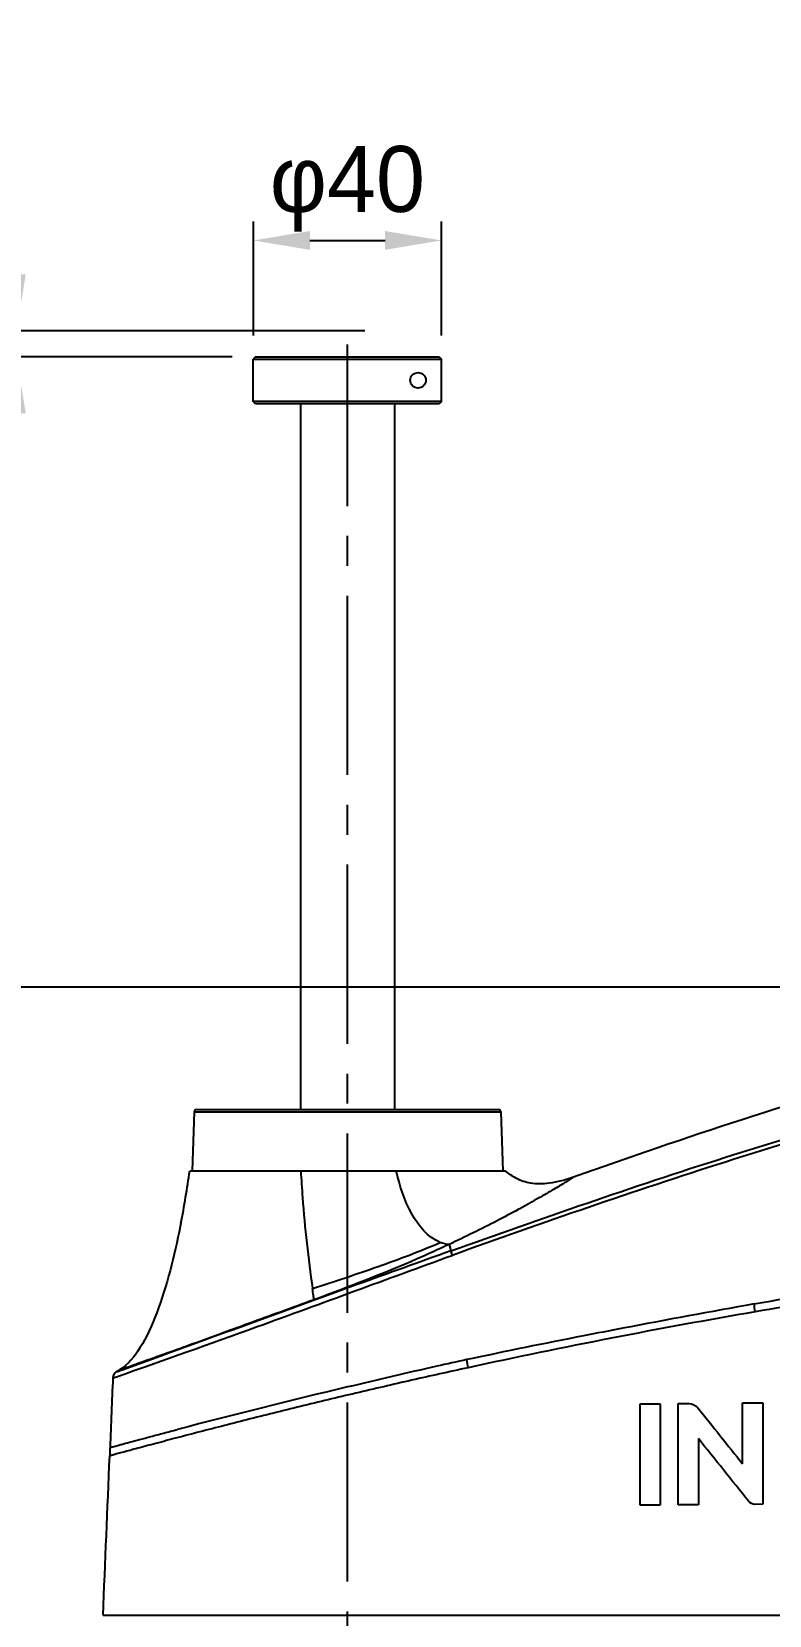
# Model space of a CAD drawing. Header units: millimetres. Extents: x 4086 to 8300, y 123 to 1549.
# Drawn here: x 6614.8 to 6693.1, y 1095.5 to 1263.8 of the extents above; entities that cross this region are included whole.
import ezdxf

# ---------------------------------------------------------------- set-up
doc = ezdxf.new("R2010")
doc.units = ezdxf.units.MM
doc.linetypes.add('CENTER2', pattern=[28.575, 19.05, -3.175, 3.175, -3.175])
for name, color, linetype in [('00_COMPONENTS', 7, 'Continuous'), ('03_ALL_AXES', 7, 'Continuous'), ('50_ALL_DETAILS', 7, 'Continuous'), ('51__DRAFT_DIMS', 7, 'Continuous')]:
    doc.layers.add(name, color=color, linetype=linetype)
doc.styles.add('思源黑', font='SourceHanSansCN-Normal.ttf')
doc.dimstyles.new('尺寸标注_细节_1_2比例', dxfattribs={"dimtxt": 7, "dimasz": 6, "dimexe": 2, "dimexo": 1.5, "dimgap": 1, "dimtad": 1, "dimlfac": 2, "dimdsep": 46, "dimtxsty": '思源黑', "dimcen": 0.09, "dimadec": 0, "dimazin": 0, "dimtp": 0.01, "dimtm": 0.01, "dimtfac": 1, "dimtofl": 0, "dimtmove": 0, "dimatfit": 3, "dimfxl": 1, "dimtolj": 1, "dimarcsym": 0})

# ---------------------------------------------------------------- blocks, each defined once
blk = doc.blocks.new('*D1627')
at = {"layer": '51__DRAFT_DIMS', "color": 0, "linetype": 'Continuous', "lineweight": -2}
for p, q in [((6636.1, 1229.3), (6503.22, 1229.3)), ((6505.22, 957.05), (6505.22, 1223.3)), ((6919.85, 951.05), (6503.22, 951.05))]:
    blk.add_line(p, q, dxfattribs=at)
at = {"layer": '51__DRAFT_DIMS', "color": 0}
for points in [[(6506.22, 1223.3), (6504.22, 1223.3), (6505.22, 1229.3)], [(6504.22, 957.05), (6506.22, 957.05), (6505.22, 951.05)]]:
    blk.add_solid(points, dxfattribs=at)
at = {"layer": 'Defpoints', "color": 0}
for p in [(6505.22, 1229.3), (6637.6, 1229.3), (6921.35, 951.05)]:
    blk.add_point(p, dxfattribs=at)
at = {"layer": '51__DRAFT_DIMS', "color": 0, "insert": (6497.1, 1090.06), "char_height": 7, "attachment_point": 2, "rotation": 90, "style": '思源黑'}
blk.add_mtext('\\A1;\\A1;555', dxfattribs=at)
blk = doc.blocks.new('*D1628')
at = {"layer": '51__DRAFT_DIMS', "color": 0, "linetype": 'Continuous', "lineweight": -2}
for p, q in [((6638.35, 1231.55), (6638.35, 1243.66)), ((6658.34, 1231.55), (6658.34, 1243.66)), ((6644.35, 1241.66), (6652.34, 1241.66))]:
    blk.add_line(p, q, dxfattribs=at)
at = {"layer": '51__DRAFT_DIMS', "color": 0}
for points in [[(6644.35, 1242.66), (6644.35, 1240.66), (6638.35, 1241.66)], [(6652.34, 1240.66), (6652.34, 1242.66), (6658.34, 1241.66)]]:
    blk.add_solid(points, dxfattribs=at)
at = {"layer": 'Defpoints', "color": 0}
for p in [(6658.34, 1241.66), (6638.35, 1230.05), (6658.34, 1230.05)]:
    blk.add_point(p, dxfattribs=at)
at = {"layer": '51__DRAFT_DIMS', "color": 0, "insert": (6648.34, 1251.69), "char_height": 7, "attachment_point": 2, "style": '思源黑'}
blk.add_mtext('\\A1;{\\A1;φ40}', dxfattribs=at)
blk = doc.blocks.new('*D1629')
at = {"layer": '51__DRAFT_DIMS', "color": 0, "linetype": 'Continuous', "lineweight": -2}
for p, q in [((6766.75, 1162.3), (6567.07, 1162.3)), ((6569.07, 1156.3), (6569.07, 1071.3)), ((6625.55, 1065.3), (6567.07, 1065.3))]:
    blk.add_line(p, q, dxfattribs=at)
at = {"layer": '51__DRAFT_DIMS', "color": 0}
for points in [[(6570.07, 1156.3), (6568.07, 1156.3), (6569.07, 1162.3)], [(6568.07, 1071.3), (6570.07, 1071.3), (6569.07, 1065.3)]]:
    blk.add_solid(points, dxfattribs=at)
at = {"layer": 'Defpoints', "color": 0}
for p in [(6768.25, 1162.3), (6569.07, 1065.3), (6627.05, 1065.3)]:
    blk.add_point(p, dxfattribs=at)
at = {"layer": '51__DRAFT_DIMS', "color": 0, "insert": (6560.82, 1113.99), "char_height": 7, "attachment_point": 2, "rotation": 90, "style": '思源黑'}
blk.add_mtext('\\A1;194', dxfattribs=at)
blk = doc.blocks.new('*D1654')
at = {"layer": '51__DRAFT_DIMS', "color": 0, "linetype": 'Continuous', "lineweight": -2}
for p, q in [((6613.18, 1238.05), (6613.18, 1263.17)), ((6650.18, 1232.05), (6611.18, 1232.05)), ((6636.1, 1229.3), (6611.18, 1229.3)), ((6613.18, 1223.3), (6613.18, 1217.3))]:
    blk.add_line(p, q, dxfattribs=at)
at = {"layer": '51__DRAFT_DIMS', "color": 0}
for points in [[(6612.18, 1238.05), (6614.18, 1238.05), (6613.18, 1232.05)], [(6614.18, 1223.3), (6612.18, 1223.3), (6613.18, 1229.3)]]:
    blk.add_solid(points, dxfattribs=at)
at = {"layer": 'Defpoints', "color": 0}
for p in [(6651.68, 1232.05), (6613.18, 1229.3), (6637.6, 1229.3)]:
    blk.add_point(p, dxfattribs=at)
at = {"layer": '51__DRAFT_DIMS', "color": 0, "insert": (6604.46, 1248.79), "char_height": 7, "attachment_point": 1, "rotation": 90, "style": '思源黑'}
blk.add_mtext('\\A1;\\A1;10*', dxfattribs=at)

msp = doc.modelspace()

# ---------------------------------------------------------------- linework, layer by layer
at = {"layer": '00_COMPONENTS', "color": 7, "linetype": 'Continuous'}
for p, q in [((6638.5963, 1229.298), (6638.3463, 1229.048)), ((6638.3463, 1224.548), (6638.3463, 1229.048)), ((6638.3463, 1229.048), (6658.3393, 1229.048)), ((6638.5963, 1229.298), (6658.0891, 1229.298)), ((6658.0891, 1229.298), (6658.3393, 1229.048)), ((6658.3393, 1224.548), (6658.3393, 1229.048)), ((6638.5963, 1224.298), (6638.3463, 1224.548)), ((6658.3393, 1224.548), (6638.3463, 1224.548)), ((6658.0891, 1224.298), (6638.5963, 1224.298)), ((6643.3463, 1224.298), (6643.3463, 1149.298)), ((6653.3463, 1224.298), (6653.3463, 1149.298)), ((6658.3393, 1224.548), (6658.0891, 1224.298)), ((6632.0649, 1149.0567), (6631.8463, 1142.798)), ((6632.0649, 1149.0567), (6664.6278, 1149.0567)), ((6632.3154, 1149.298), (6664.377, 1149.298)), ((6664.6278, 1149.0567), (6664.8463, 1142.798)), ((6631.5965, 1142.798), (6665.0961, 1142.798)), ((6630.6527, 1137.1785), (6630.5918, 1136.8703)), ((6659.1514, 1134.9632), (6659.3273, 1134.2833)), ((6623.4899, 1121.0679), (6623.4314, 1120.8049)), ((6623.6598, 1121.3155), (6623.4912, 1121.0712)), ((6623.7821, 1121.411), (6623.6598, 1121.3155)), ((6623.7821, 1121.4109), (6623.9031, 1121.4865)), ((6623.9031, 1121.4865), (6624.0246, 1121.5619)), ((6624.0246, 1121.5619), (6624.1465, 1121.6373)), ((6679.4308, 1107.2447), (6679.4308, 1118.018)), ((6681.5595, 1118.0392), (6681.5595, 1107.2653)), ((6683.4639, 1118.0497), (6684.6286, 1118.0602)), ((6683.4639, 1107.2749), (6683.4639, 1118.0497)), ((6690.3132, 1111.6362), (6690.3132, 1118.1223)), ((6692.4574, 1118.1381), (6692.4574, 1107.3468)), ((6685.6079, 1114.3393), (6685.6079, 1107.2935)), ((6623.1067, 1112.8472), (6623.0959, 1112.4939)), ((6692.4574, 1107.3468), (6691.6152, 1107.3407)), ((6622.3847, 1095.548), (6814.807, 1095.548))]:
    msp.add_line(p, q, dxfattribs=at)
msp.add_lwpolyline([(6623.1292, 1113.3843), (6623.1264, 1113.3063), (6623.1159, 1113.0822), (6623.1067, 1112.8472)], dxfattribs=at)
msp.add_circle((6655.8463, 1226.798), 0.825, dxfattribs=at)
for centre, radius, start, end in [((6632.3147, 1149.048), 0.25, 90, 178), ((6664.3779, 1149.048), 0.25, 2, 90), ((6522.668, 1158.2005), 110.0119, 348.983677, 351.951669), ((6812.1078, 427.6845), 710.4028, 99.7625375, 102.2685254), ((6878.2627, 79.568), 1065.5585, 100.0926966, 100.8558491), ((6624.1793, 1120.777), 0.7483, 140.587868, 157.124357), ((6624.174, 1120.7813), 0.7414, 133.908157, 140.579835), ((6822.0797, 386.2496), 753.8548, 103.323664, 104.738949), ((97.5907, 1377.6882), 6530.8911, 357.52400192, 357.67279994)]:
    msp.add_arc(centre, radius, start, end, dxfattribs=at)
for points, knots in [([(6659.3273, 1134.2833), (6668.959, 1137.7261), (6688.2957, 1144.4611), (6717.8449, 1152.9804), (6748.0608, 1158.6531), (6768.4364, 1160.6472), (6778.6178, 1161.3187)], [0, 0, 0, 0, 0.24993835, 0.50027658, 0.75067218, 1, 1, 1, 1]), ([(6778.7697, 1160.7434), (6776.2281, 1160.5853), (6771.1362, 1160.1951), (6760.9461, 1159.2778), (6743.1487, 1157.1539), (6717.9408, 1152.4849), (6688.4103, 1143.9827), (6669.0796, 1137.2631), (6659.4568, 1133.7943)], [0, 0, 0, 0, 0.06221961, 0.12476188, 0.24996967, 0.50005783, 0.75007984, 1, 1, 1, 1]), ([(6708.8462, 1153.6522), (6702.5921, 1152.0682), (6690.3599, 1148.384), (6678.3004, 1144.2054), (6672.3463, 1142.1106)], [0, 0, 0, 0, 0.50547945, 1, 1, 1, 1]), ([(6643.3908, 1142.7979), (6643.4384, 1141.8443), (6643.7005, 1137.6642), (6644.1752, 1133.4987), (6644.6293, 1130.2976)], [0, 0, 0, 0, 0.22798743, 1, 1, 1, 1]), ([(6658.2053, 1135.1771), (6656.8819, 1135.7095), (6654.7892, 1138.3177), (6653.8875, 1141.2117), (6653.5318, 1142.7979)], [0, 0, 0, 0, 0.46738306, 1, 1, 1, 1]), ([(6672.3463, 1142.1106), (6671.5041, 1141.8147), (6670.0035, 1141.3936), (6667.8975, 1141.3483), (6666.2906, 1141.8888), (6665.4657, 1142.4871), (6665.0962, 1142.798)], [0, 0, 0, 0, 0.3491964, 0.60525087, 0.81109964, 1, 1, 1, 1]), ([(6672.3463, 1142.1106), (6672.3667, 1142.1174), (6672.1813, 1142.0025), (6672.0931, 1141.9441), (6671.7106, 1141.7043), (6671.0758, 1141.3096), (6669.9426, 1140.6302), (6668.3373, 1139.6973), (6666.3853, 1138.6094), (6663.3137, 1136.9689), (6660.8561, 1135.7716), (6659.1514, 1134.9632)], [0, 0, 0, 0, 0.00429035, 0.02014542, 0.04572425, 0.0806936, 0.17752041, 0.30398552, 0.45415933, 0.62307714, 1, 1, 1, 1]), ([(6630.5918, 1136.8703), (6630.2777, 1135.2949), (6629.5791, 1132.1971), (6628.2334, 1127.836), (6626.6246, 1124.1806), (6625.0479, 1122.1933), (6624.1464, 1121.6372)], [0, 0, 0, 0, 0.28637872, 0.56605643, 0.81116442, 1, 1, 1, 1]), ([(6644.6293, 1130.2976), (6646.965, 1131.0257), (6651.5268, 1132.5512), (6656.0386, 1134.233), (6658.2053, 1135.1771)], [0, 0, 0, 0, 0.50863752, 1, 1, 1, 1]), ([(6659.1514, 1134.9633), (6658.0227, 1134.432), (6653.3067, 1132.3054), (6648.4806, 1130.4314), (6644.7933, 1129.0864)], [0, 0, 0, 0, 0.24118782, 1, 1, 1, 1]), ([(6659.1514, 1134.9633), (6659.086, 1134.9608), (6658.7611, 1134.9856), (6658.4457, 1135.0807), (6658.2054, 1135.1771)], [0, 0, 0, 0, 0.20188443, 1, 1, 1, 1]), ([(6739.3338, 1134.333), (6731.346, 1133.5486), (6715.4042, 1131.6745), (6699.5517, 1129.1639), (6691.6482, 1127.7999)], [0, 0, 0, 0, 0.5001845, 1, 1, 1, 1]), ([(6623.8029, 1120.8908), (6628.7957, 1122.6627), (6640.7096, 1126.8831), (6652.5523, 1131.2999), (6659.4568, 1133.7943)], [0, 0, 0, 0, 0.41916358, 1, 1, 1, 1]), ([(6659.3273, 1134.2833), (6656.0094, 1133.0945), (6644.4405, 1128.9171), (6632.8961, 1124.6722), (6624.6444, 1121.6858)], [0, 0, 0, 0, 0.28654328, 1, 1, 1, 1]), ([(6659.3273, 1134.2833), (6659.3282, 1134.2594), (6659.3597, 1134.0927), (6659.4114, 1133.932), (6659.4568, 1133.7943)], [0, 0, 0, 0, 0.14125117, 1, 1, 1, 1]), ([(6691.533, 1128.6376), (6696.1299, 1129.4571), (6703.0379, 1130.6267), (6712.2788, 1132.0072), (6716.9148, 1132.5999), (6719.234, 1132.8888)], [0, 0, 0, 0, 0.49977709, 0.74984704, 1, 1, 1, 1]), ([(6644.7934, 1129.0865), (6644.7896, 1129.237), (6644.7147, 1129.6396), (6644.6653, 1130.0432), (6644.6293, 1130.2975)], [0, 0, 0, 0, 0.3694876, 1, 1, 1, 1]), ([(6644.7933, 1129.0864), (6642.4821, 1128.2403), (6639.0857, 1126.9943), (6634.6664, 1125.3896), (6631.6625, 1124.282), (6629.3342, 1123.4522), (6627.6701, 1122.8559), (6626.6036, 1122.4764), (6625.6989, 1122.1513), (6625.059, 1121.9226), (6624.6535, 1121.7777), (6624.4344, 1121.707), (6624.2756, 1121.654), (6624.1778, 1121.6565), (6624.1464, 1121.6373)], [0, 0, 0, 0, 0.33635795, 0.49440804, 0.64254949, 0.77389548, 0.83219714, 0.88413109, 0.92859576, 0.96358266, 0.97698523, 0.98747999, 0.99497358, 1, 1, 1, 1]), ([(6677.5768, 1126.0575), (6676.1914, 1125.7915), (6670.6669, 1124.7188), (6665.1502, 1123.605), (6661.027, 1122.7211)], [0, 0, 0, 0, 0.25068741, 1, 1, 1, 1]), ([(6661.027, 1122.7212), (6659.9611, 1122.4927), (6655.7283, 1121.5584), (6651.5092, 1120.5634), (6648.3526, 1119.8135)], [0, 0, 0, 0, 0.25148754, 1, 1, 1, 1]), ([(6661.1517, 1121.8634), (6659.1528, 1121.4274), (6655.1734, 1120.5413), (6649.2462, 1119.1673), (6643.4154, 1117.7641), (6638.6558, 1116.58), (6634.9815, 1115.6441), (6632.4, 1114.9766), (6629.9989, 1114.3478), (6628.1362, 1113.8536), (6626.7813, 1113.4908), (6625.8897, 1113.2511), (6625.0995, 1113.0381), (6624.4227, 1112.8563), (6623.8804, 1112.7079), (6623.5082, 1112.6109), (6623.3003, 1112.548), (6623.183, 1112.5246), (6623.1466, 1112.4979), (6623.0918, 1112.4999), (6623.0959, 1112.4939)], [0, 0, 0, 0, 0.15658867, 0.31203044, 0.4656736, 0.61559897, 0.68741617, 0.75587581, 0.81967368, 0.87738887, 0.90337245, 0.92703062, 0.94804194, 0.96603866, 0.98059173, 0.9912698, 0.99505631, 0.99778436, 0.99944237, 1, 1, 1, 1]), ([(6623.4316, 1120.8041), (6623.4348, 1120.7706), (6623.6382, 1120.833), (6623.7133, 1120.859), (6623.8029, 1120.8908)], [0, 0, 0, 0, 0.26110277, 1, 1, 1, 1]), ([(6624.6444, 1121.6858), (6624.5251, 1121.6426), (6624.3552, 1121.5802), (6624.1463, 1121.5066), (6624.0304, 1121.4586), (6623.9633, 1121.4429), (6623.9149, 1121.4086), (6623.9065, 1121.4387), (6623.8544, 1121.4501), (6623.813, 1121.4297), (6623.7821, 1121.411)], [0, 0, 0, 0, 0.41261465, 0.5840383, 0.73118044, 0.79899449, 0.84298993, 0.85922379, 0.88255915, 1, 1, 1, 1]), ([(6623.1292, 1113.3843), (6623.1312, 1113.3958), (6623.1992, 1113.3873), (6623.28, 1113.4338), (6623.4625, 1113.4693), (6623.6931, 1113.5383), (6623.9936, 1113.6171), (6624.5032, 1113.756), (6625.2674, 1113.9618), (6626.3168, 1114.244), (6627.5242, 1114.5671), (6628.8649, 1114.924), (6629.8008, 1115.1709), (6630.2874, 1115.2988)], [0, 0, 0, 0, 0.00472839, 0.0190025, 0.04294934, 0.07613509, 0.11803993, 0.16810396, 0.29027255, 0.43829128, 0.6081385, 0.79628674, 1, 1, 1, 1])]:
    msp.add_open_spline(points, degree=3, knots=knots, dxfattribs=at)
for points in [[(6691.6482, 1127.7999), (6691.6018, 1128.0779), (6691.5755, 1128.3589), (6691.533, 1128.6375)], [(6661.1517, 1121.8634), (6661.0953, 1122.1468), (6661.0736, 1122.436), (6661.027, 1122.7212)], [(6623.4321, 1120.8054), (6623.3316, 1118.3317), (6623.2309, 1115.858), (6623.1294, 1113.3843)], [(6679.4308, 1118.018), (6680.1403, 1118.0253), (6680.8499, 1118.0324), (6681.5595, 1118.0392)], [(6684.6286, 1118.0602), (6684.9705, 1118.041), (6685.3294, 1117.8716), (6685.5534, 1117.6125)], [(6685.5534, 1117.6125), (6687.1391, 1115.6197), (6688.7271, 1113.6287), (6690.3132, 1111.6362)], [(6690.3132, 1118.1223), (6691.0279, 1118.1277), (6691.7426, 1118.133), (6692.4574, 1118.1381)], [(6690.9496, 1107.6624), (6689.1693, 1109.8883), (6687.3875, 1112.1129), (6685.6079, 1114.3393)], [(6691.6152, 1107.3407), (6691.3688, 1107.3419), (6691.1028, 1107.4694), (6690.9496, 1107.6624)], [(6681.5595, 1107.2653), (6680.8499, 1107.2586), (6680.1404, 1107.2517), (6679.4308, 1107.2447)], [(6685.6079, 1107.2935), (6684.8932, 1107.2875), (6684.1786, 1107.2813), (6683.4639, 1107.2749)]]:
    msp.add_open_spline(points, degree=3, dxfattribs=at)
at = {"layer": '03_ALL_AXES', "color": 7, "linetype": 'CENTER2'}
msp.add_line((6648.3463, 927.6811), (6648.3463, 1230.5831), dxfattribs=at)
at = {"layer": '50_ALL_DETAILS', "color": 7, "linetype": 'Continuous'}
msp.add_line((6648.3463, 1232.0479), (6646.8463, 1232.0479), dxfattribs=at)

# ---------------------------------------------------------------- dimensions: what is measured, and where the dimension line sits
at = {"layer": '51__DRAFT_DIMS', "color": 7, "linetype": 'Continuous'}
for base, p1, angle, text, picture, middle in [((6613.1808, 1229.298), (6651.6815, 1232.0479), 270, '\\A1;10*', '*D1654', (6613.1808, 1255.4794)), ((6505.2245, 1229.298), (6921.3463, 951.048), 90, '\\A1;555', '*D1627', (6505.2245, 1090.0646))]:
    dim = msp.add_linear_dim(base=base, p1=p1, p2=(6637.5963, 1229.298), angle=angle, text=text, dimstyle='尺寸标注_细节_1_2比例', dxfattribs=at)
    dim.commit()
    dim.dimension.update_dxf_attribs({"geometry": picture, "text_midpoint": middle, "dimtype": 160})
dim = msp.add_linear_dim(base=(6658.3393, 1241.6585), p1=(6638.3463, 1230.048), p2=(6658.3393, 1230.048), text='{\\A1;φ40}', dimstyle='尺寸标注_细节_1_2比例', override={"dimtxsty": '思源黑'}, dxfattribs=at)
dim.commit()
dim.dimension.update_dxf_attribs({"geometry": '*D1628', "text_midpoint": (6648.3428, 1241.6585), "dimtype": 160})
dim = msp.add_linear_dim(base=(6569.069, 1065.298), p1=(6768.2463, 1162.298), p2=(6627.048, 1065.298), angle=270, dimstyle='尺寸标注_细节_1_2比例', dxfattribs=at)
dim.commit()
dim.dimension.update_dxf_attribs({"geometry": '*D1629', "text_midpoint": (6569.069, 1113.9859), "dimtype": 160})

doc.saveas('drawing.dxf')
